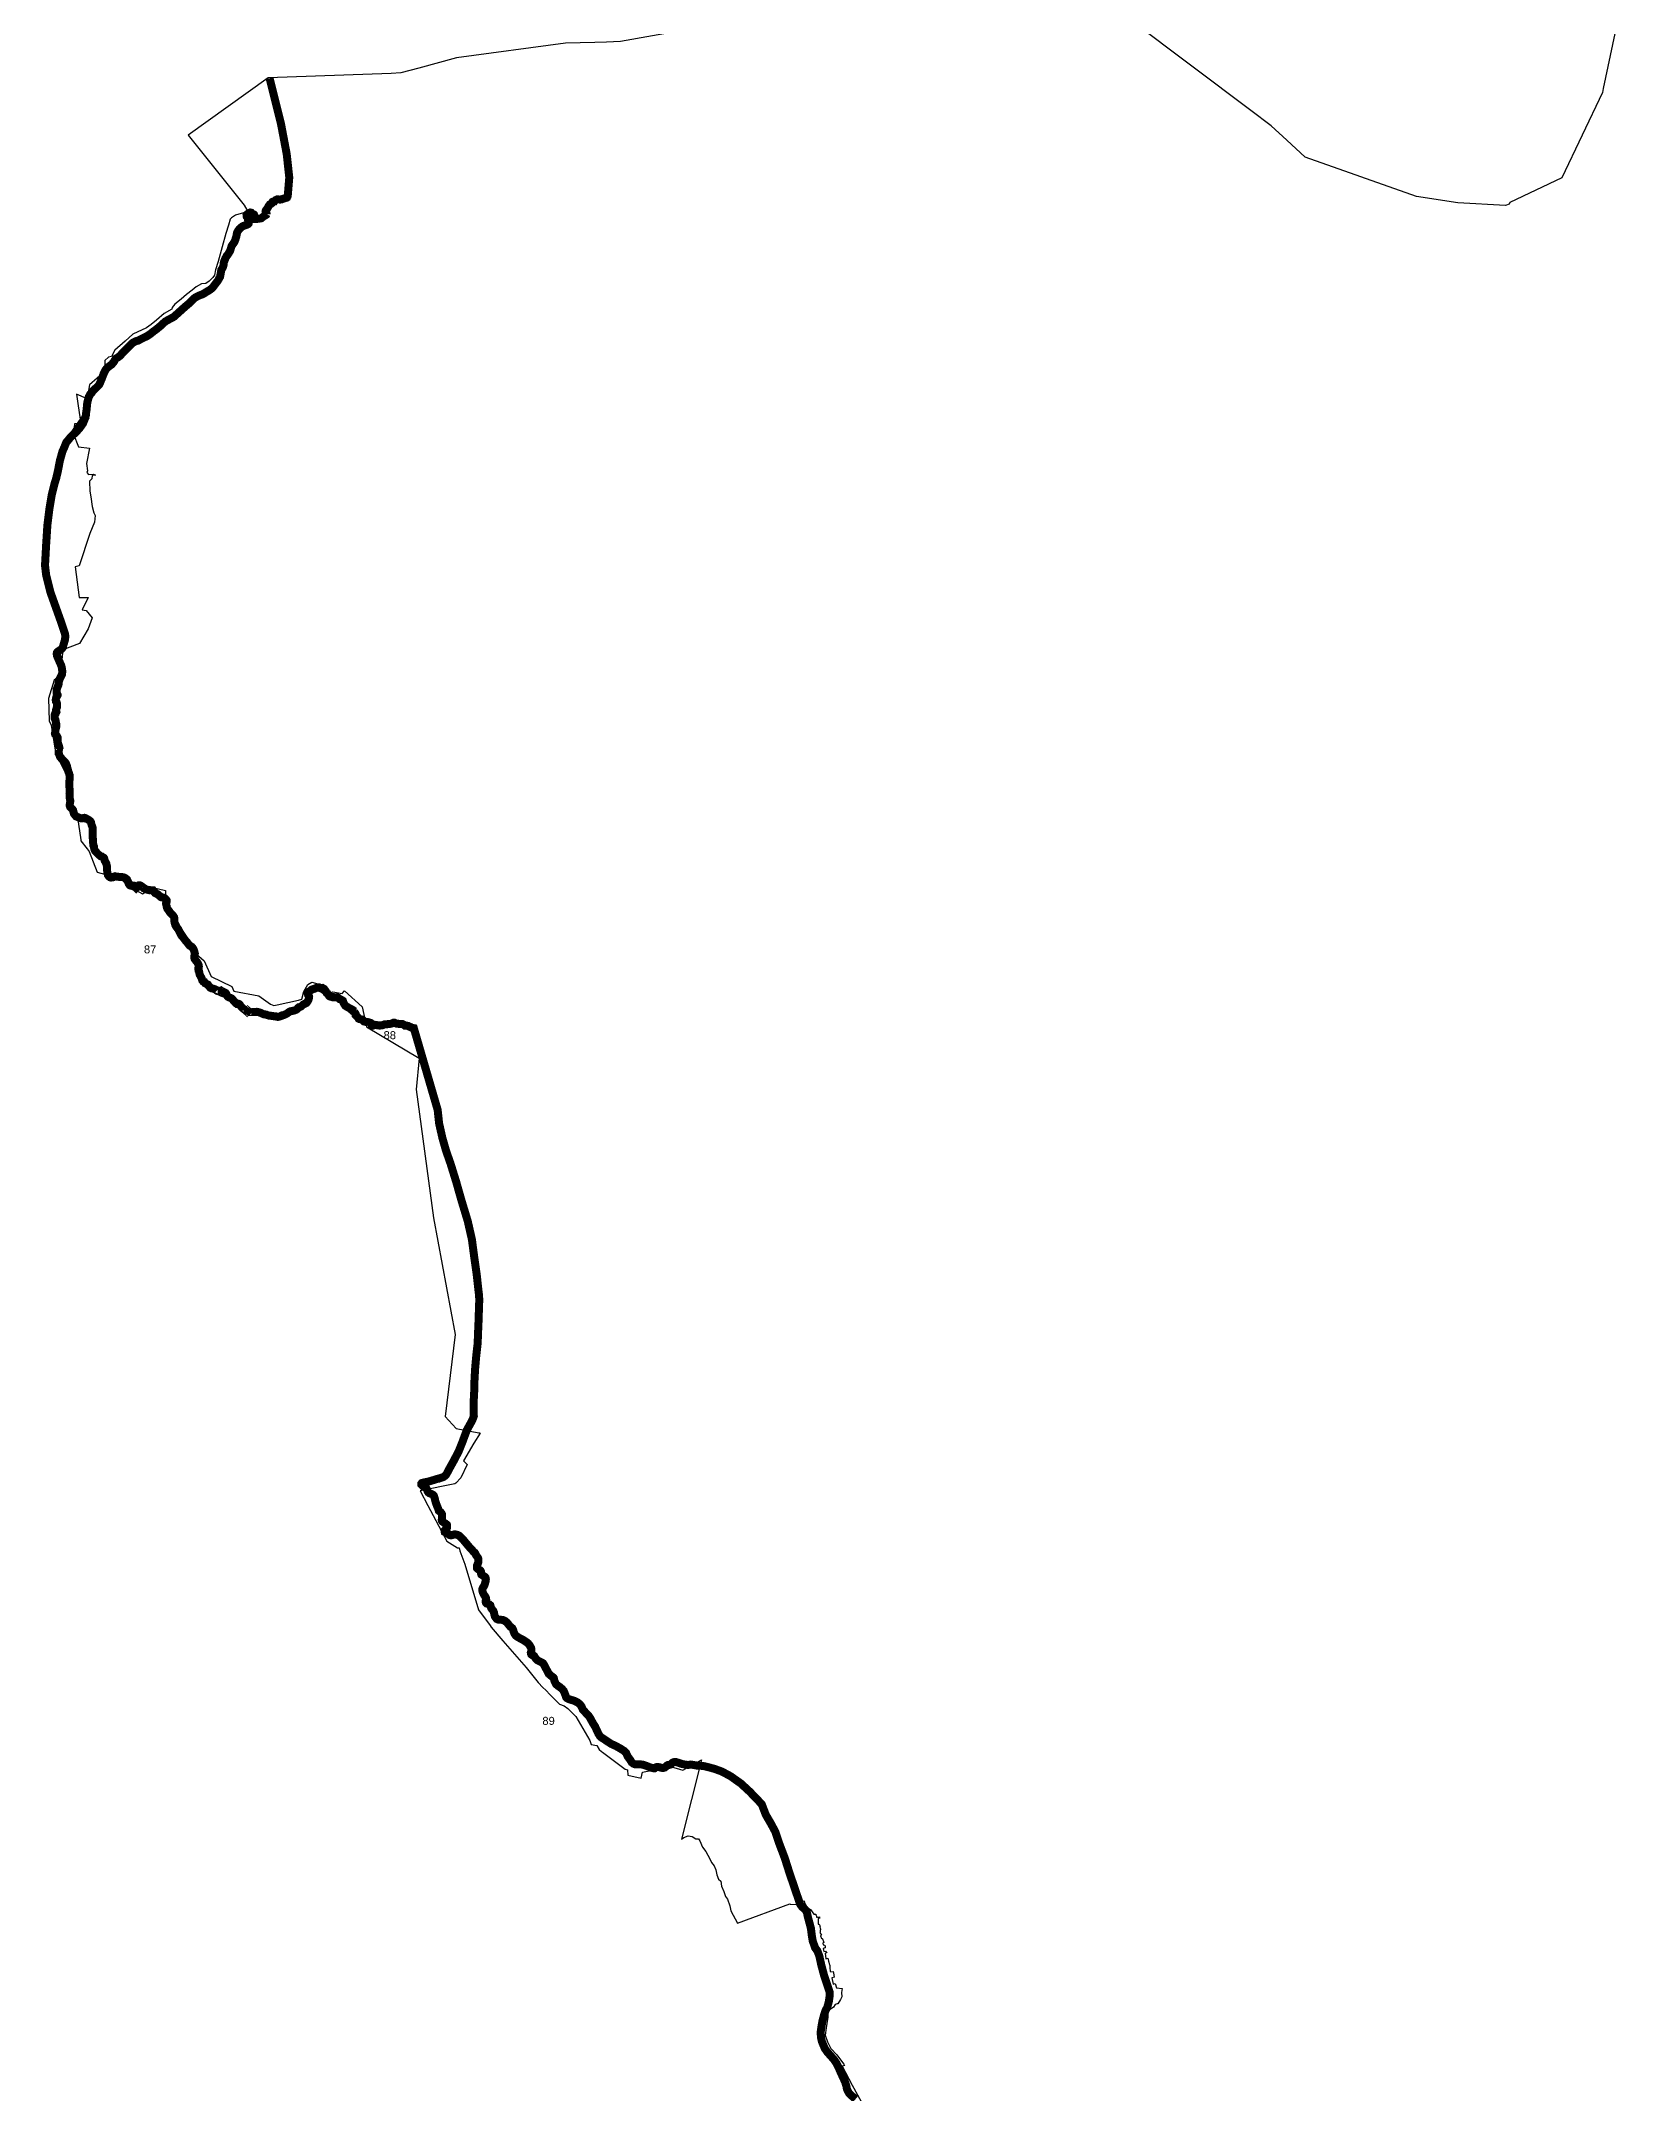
# Model space of a CAD drawing. Header units: metres. Extents: x 291186 to 378809, y 1824167 to 1998918.
# Drawn here: x 291186 to 301019, y 1977134 to 1989960 of the extents above; entities that cross this region are included whole.
import ezdxf

# ---------------------------------------------------------------- set-up
doc = ezdxf.new("R2010")
doc.units = ezdxf.units.M
for name, color, linetype in [('COASTLINE', 5, 'Continuous'), ('DISTRICT BOUNDRY', 86, 'Continuous'), ('UNPROTECTED', 130, 'Continuous'), ('UNPROTECTED DUE TO CREEK', 150, 'Continuous')]:
    doc.layers.add(name, color=color, linetype=linetype)
doc.styles.get("Standard").update_dxf_attribs({"font": 'arial.ttf'})

msp = doc.modelspace()

# ---------------------------------------------------------------- linework, layer by layer
at = {"layer": 'COASTLINE', "flags": 128}
msp.add_lwpolyline([(292614, 1989728), (292648, 1989593), (292685, 1989444), (292721, 1989254), (292737, 1989107), (292728, 1989000), (292727, 1988996), (292727, 1988992), (292726, 1988989), (292724, 1988986), (292723, 1988983), (292720, 1988981), (292714, 1988980), (292709, 1988978), (292704, 1988976), (292698, 1988974), (292694, 1988973), (292690, 1988971), (292686, 1988971), (292681, 1988970), (292676, 1988970), (292671, 1988971), (292668, 1988971), (292664, 1988971), (292661, 1988971), (292657, 1988969), (292653, 1988967), (292648, 1988965), (292646, 1988963), (292644, 1988962), (292643, 1988960), (292642, 1988958), (292640, 1988958), (292637, 1988957), (292636, 1988957), (292633, 1988956), (292632, 1988954), (292631, 1988952), (292630, 1988950), (292628, 1988947), (292626, 1988945), (292623, 1988943), (292619, 1988941), (292615, 1988939), (292611, 1988934), (292602, 1988918), (292594, 1988906), (292590, 1988901), (292589, 1988895), (292591, 1988890), (292595, 1988884), (292596, 1988879)], dxfattribs=at)
at = {"layer": 'COASTLINE', "const_width": 50, "flags": 128}
msp.add_lwpolyline([(292596, 1988879), (292594, 1988875), (292584, 1988869), (292576, 1988864), (292568, 1988858), (292562, 1988853), (292546, 1988850), (292520, 1988848), (292518, 1988848), (292517, 1988850), (292516, 1988854), (292515, 1988858), (292514, 1988862), (292515, 1988864), (292516, 1988865), (292518, 1988867), (292518, 1988870), (292518, 1988873), (292517, 1988876), (292516, 1988877), (292513, 1988878), (292511, 1988878), (292509, 1988878), (292506, 1988880), (292503, 1988883), (292499, 1988888), (292494, 1988889), (292478, 1988881), (292473, 1988877), (292470, 1988872), (292471, 1988864), (292476, 1988859), (292478, 1988856), (292479, 1988848), (292480, 1988839), (292481, 1988833), (292483, 1988829), (292484, 1988825), (292483, 1988820), (292478, 1988815), (292472, 1988812), (292464, 1988810), (292455, 1988807), (292443, 1988801), (292434, 1988794), (292426, 1988787), (292418, 1988776), (292413, 1988768), (292410, 1988760), (292409, 1988754), (292407, 1988743), (292405, 1988735), (292402, 1988726), (292400, 1988719), (292396, 1988708), (292387, 1988694), (292381, 1988687), (292377, 1988680), (292375, 1988675), (292372, 1988664), (292368, 1988651), (292360, 1988637), (292353, 1988626), (292346, 1988618), (292338, 1988603), (292328, 1988578), (292327, 1988570), (292326, 1988558), (292321, 1988544), (292316, 1988536), (292312, 1988530), (292311, 1988521), (292307, 1988500), (292305, 1988488), (292298, 1988476), (292291, 1988463), (292277, 1988445), (292266, 1988430), (292257, 1988419), (292248, 1988411), (292237, 1988403), (292216, 1988391), (292206, 1988384), (292192, 1988377), (292181, 1988373), (292169, 1988368), (292159, 1988363), (292147, 1988356), (292140, 1988350), (292124, 1988335), (292111, 1988321), (292088, 1988302), (292059, 1988276), (292017, 1988238), (292001, 1988229), (291980, 1988218), (291961, 1988207), (291945, 1988192), (291932, 1988180), (291905, 1988158), (291891, 1988148), (291870, 1988131), (291849, 1988117), (291822, 1988104), (291791, 1988088), (291781, 1988086), (291770, 1988081), (291758, 1988074), (291750, 1988067), (291720, 1988037), (291696, 1988013), (291684, 1987998), (291675, 1987990), (291667, 1987984), (291653, 1987976), (291648, 1987968), (291641, 1987956), (291636, 1987950), (291628, 1987940), (291614, 1987930), (291606, 1987924), (291599, 1987918), (291590, 1987907), (291585, 1987897), (291577, 1987882), (291576, 1987877), (291563, 1987844), (291560, 1987837), (291552, 1987818), (291547, 1987810), (291532, 1987795), (291528, 1987791), (291518, 1987782), (291511, 1987775), (291502, 1987762), (291495, 1987756), (291485, 1987738), (291481, 1987724), (291477, 1987709), (291475, 1987701), (291474, 1987692), (291473, 1987686), (291472, 1987669), (291471, 1987660), (291470, 1987652), (291468, 1987639), (291467, 1987624), (291461, 1987603), (291448, 1987571), (291429, 1987544), (291415, 1987528), (291391, 1987504), (291378, 1987492), (291371, 1987486), (291357, 1987468), (291344, 1987453), (291332, 1987423), (291320, 1987396), (291304, 1987339), (291292, 1987276), (291281, 1987229), (291270, 1987193), (291253, 1987124), (291239, 1987041), (291226, 1986938), (291218, 1986813), (291211, 1986684), (291218, 1986625), (291245, 1986516), (291310, 1986334), (291335, 1986260), (291338, 1986242), (291336, 1986221), (291330, 1986200), (291321, 1986170), (291316, 1986163), (291305, 1986155), (291289, 1986144), (291285, 1986138), (291284, 1986131), (291286, 1986119), (291302, 1986082), (291313, 1986057), (291317, 1986039), (291319, 1986021), (291317, 1986003), (291309, 1985987), (291305, 1985980), (291302, 1985971), (291299, 1985965), (291297, 1985955), (291297, 1985949), (291297, 1985946), (291295, 1985939), (291289, 1985923), (291284, 1985911), (291283, 1985906), (291283, 1985900), (291283, 1985894), (291284, 1985885), (291286, 1985882), (291290, 1985875), (291290, 1985874), (291287, 1985868), (291283, 1985864), (291281, 1985859), (291280, 1985854), (291279, 1985850), (291278, 1985843), (291279, 1985835), (291281, 1985832), (291284, 1985828), (291286, 1985822), (291286, 1985818), (291286, 1985812), (291285, 1985805), (291285, 1985800), (291285, 1985797), (291283, 1985792), (291281, 1985784), (291279, 1985778), (291279, 1985776), (291279, 1985775), (291280, 1985773), (291281, 1985772), (291282, 1985769), (291281, 1985767), (291279, 1985763), (291278, 1985761), (291275, 1985758), (291275, 1985757), (291274, 1985756), (291272, 1985753), (291271, 1985749), (291271, 1985745), (291271, 1985741), (291271, 1985735), (291271, 1985729), (291274, 1985724), (291276, 1985720), (291277, 1985715), (291278, 1985709), (291279, 1985704), (291280, 1985698), (291281, 1985695), (291281, 1985691), (291280, 1985688), (291281, 1985685), (291281, 1985681), (291281, 1985678), (291281, 1985674), (291280, 1985670), (291278, 1985666), (291277, 1985658), (291276, 1985653), (291275, 1985645), (291274, 1985638), (291273, 1985634), (291274, 1985630), (291277, 1985627), (291281, 1985623), (291285, 1985619), (291287, 1985615), (291289, 1985611), (291289, 1985607), (291289, 1985604), (291290, 1985598), (291290, 1985596), (291290, 1985595), (291288, 1985593), (291288, 1985591), (291288, 1985586), (291289, 1985581), (291290, 1985579), (291291, 1985575), (291291, 1985574), (291292, 1985572), (291293, 1985568), (291294, 1985564), (291296, 1985557), (291297, 1985556), (291298, 1985556), (291299, 1985553), (291300, 1985549), (291299, 1985548), (291299, 1985543), (291298, 1985536), (291298, 1985533), (291297, 1985528), (291297, 1985527), (291296, 1985523), (291296, 1985518), (291296, 1985515), (291296, 1985513), (291297, 1985512), (291297, 1985510), (291298, 1985509), (291299, 1985504), (291301, 1985498), (291303, 1985493), (291304, 1985491), (291305, 1985488), (291306, 1985487), (291307, 1985485), (291309, 1985483), (291312, 1985480), (291313, 1985478), (291315, 1985475), (291318, 1985472), (291325, 1985465), (291332, 1985458), (291338, 1985452), (291342, 1985446), (291345, 1985439), (291348, 1985431), (291349, 1985424), (291353, 1985411), (291357, 1985395), (291360, 1985389), (291362, 1985381), (291365, 1985373), (291365, 1985359), (291365, 1985348), (291363, 1985334), (291362, 1985322), (291362, 1985317), (291363, 1985312), (291364, 1985293), (291365, 1985275), (291364, 1985257), (291365, 1985241), (291366, 1985226), (291368, 1985219), (291369, 1985211), (291368, 1985205), (291367, 1985200), (291366, 1985193), (291366, 1985187), (291366, 1985187), (291366, 1985181), (291368, 1985175), (291373, 1985169), (291378, 1985165), (291382, 1985161), (291386, 1985155), (291387, 1985150), (291389, 1985145), (291390, 1985141), (291391, 1985134), (291394, 1985130), (291396, 1985127), (291399, 1985123), (291404, 1985117), (291410, 1985114), (291415, 1985112), (291419, 1985110), (291425, 1985108), (291430, 1985105), (291434, 1985104), (291438, 1985103), (291442, 1985103), (291447, 1985105), (291454, 1985106), (291458, 1985107), (291462, 1985106), (291465, 1985104), (291469, 1985101), (291474, 1985100), (291480, 1985097), (291484, 1985094), (291488, 1985091), (291492, 1985088), (291495, 1985085), (291498, 1985080), (291499, 1985075), (291501, 1985068), (291503, 1985060), (291505, 1985055), (291507, 1985049), (291509, 1985044), (291509, 1985036), (291508, 1985024), (291508, 1985017), (291508, 1985010), (291508, 1985002), (291508, 1984996), (291508, 1984989), (291508, 1984984), (291510, 1984977), (291510, 1984974), (291511, 1984967), (291510, 1984961), (291511, 1984953), (291512, 1984945), (291512, 1984940), (291513, 1984934), (291515, 1984931), (291517, 1984927), (291517, 1984924), (291518, 1984920), (291518, 1984917), (291519, 1984911), (291521, 1984906), (291523, 1984903), (291525, 1984899), (291530, 1984894), (291535, 1984888), (291542, 1984881), (291547, 1984876), (291554, 1984871), (291560, 1984866), (291563, 1984865), (291566, 1984865), (291570, 1984862), (291576, 1984859), (291579, 1984857), (291581, 1984854), (291582, 1984849), (291583, 1984844), (291584, 1984839), (291589, 1984831), (291594, 1984821), (291598, 1984804), (291599, 1984787), (291599, 1984776), (291600, 1984767), (291603, 1984754), (291605, 1984750), (291605, 1984748), (291607, 1984745), (291610, 1984741), (291615, 1984737), (291618, 1984735), (291622, 1984734), (291625, 1984735), (291629, 1984735), (291634, 1984735), (291639, 1984737), (291642, 1984740), (291645, 1984741), (291648, 1984742), (291651, 1984741), (291659, 1984740), (291673, 1984738), (291683, 1984737), (291692, 1984737), (291702, 1984735), (291708, 1984733), (291713, 1984730), (291718, 1984726), (291724, 1984720), (291726, 1984715), (291729, 1984709), (291730, 1984705), (291732, 1984701), (291734, 1984700), (291736, 1984697), (291736, 1984695), (291736, 1984692), (291738, 1984689), (291740, 1984687), (291742, 1984685), (291744, 1984684), (291748, 1984683), (291753, 1984682), (291758, 1984682), (291765, 1984683), (291767, 1984683), (291770, 1984681), (291771, 1984679), (291771, 1984676), (291774, 1984673), (291776, 1984672), (291778, 1984671), (291779, 1984670), (291780, 1984669), (291781, 1984670), (291783, 1984671), (291784, 1984672), (291785, 1984673), (291786, 1984673), (291789, 1984674), (291790, 1984675), (291791, 1984676), (291792, 1984678), (291792, 1984679), (291793, 1984681), (291793, 1984683), (291794, 1984684), (291797, 1984686), (291801, 1984686), (291805, 1984685), (291810, 1984682), (291815, 1984679), (291819, 1984676), (291824, 1984672), (291825, 1984669), (291826, 1984668), (291827, 1984667), (291830, 1984666), (291832, 1984666), (291834, 1984665), (291836, 1984663), (291839, 1984662), (291841, 1984660), (291843, 1984660), (291846, 1984659), (291849, 1984658), (291854, 1984657), (291858, 1984656), (291859, 1984656), (291861, 1984656), (291863, 1984656), (291865, 1984655), (291867, 1984655), (291869, 1984655), (291873, 1984655), (291876, 1984654), (291880, 1984654), (291883, 1984654), (291884, 1984654), (291885, 1984652), (291888, 1984651), (291891, 1984647), (291893, 1984644), (291896, 1984642), (291897, 1984641), (291898, 1984639), (291899, 1984637), (291901, 1984636), (291903, 1984635), (291907, 1984633), (291909, 1984632), (291913, 1984631), (291916, 1984629), (291918, 1984626), (291922, 1984623), (291926, 1984620), (291929, 1984617), (291931, 1984616), (291933, 1984613), (291936, 1984611), (291939, 1984610), (291941, 1984610), (291944, 1984610), (291948, 1984609), (291950, 1984608), (291958, 1984605), (291960, 1984602), (291966, 1984598), (291970, 1984593), (291972, 1984589), (291972, 1984586), (291971, 1984584), (291970, 1984581), (291969, 1984578), (291968, 1984573), (291967, 1984571), (291968, 1984566), (291970, 1984559), (291972, 1984548), (291975, 1984540), (291980, 1984533), (291986, 1984525), (291992, 1984515), (291998, 1984509), (292007, 1984501), (292014, 1984492), (292017, 1984487), (292019, 1984479), (292019, 1984467), (292020, 1984454), (292022, 1984448), (292024, 1984440), (292030, 1984428), (292037, 1984419), (292044, 1984410), (292047, 1984403), (292051, 1984396), (292055, 1984388), (292059, 1984379), (292065, 1984370), (292074, 1984360), (292080, 1984352), (292089, 1984340), (292101, 1984326), (292114, 1984309), (292128, 1984301), (292136, 1984291), (292140, 1984283), (292143, 1984275), (292145, 1984267), (292147, 1984259), (292145, 1984250), (292144, 1984242), (292145, 1984238), (292144, 1984232), (292145, 1984227), (292148, 1984222), (292152, 1984217), (292156, 1984212), (292161, 1984206), (292165, 1984199), (292169, 1984192), (292171, 1984187), (292171, 1984184), (292172, 1984178), (292171, 1984173), (292170, 1984170), (292170, 1984169), (292169, 1984167), (292169, 1984165), (292169, 1984162), (292170, 1984160), (292171, 1984158), (292171, 1984156), (292171, 1984154), (292171, 1984152), (292173, 1984150), (292174, 1984147), (292174, 1984144), (292175, 1984141), (292175, 1984136), (292176, 1984132), (292177, 1984128), (292180, 1984123), (292183, 1984116), (292186, 1984111), (292188, 1984107), (292190, 1984103), (292191, 1984099), (292192, 1984095), (292193, 1984092), (292196, 1984089), (292197, 1984087), (292199, 1984085), (292200, 1984083), (292202, 1984082), (292204, 1984080), (292207, 1984080), (292208, 1984078), (292212, 1984073), (292219, 1984069), (292223, 1984068), (292226, 1984066), (292228, 1984065), (292229, 1984062), (292231, 1984059), (292235, 1984055), (292238, 1984052), (292243, 1984046), (292246, 1984044), (292251, 1984042), (292257, 1984041), (292261, 1984040), (292265, 1984039), (292270, 1984037), (292275, 1984035), (292279, 1984033), (292280, 1984031), (292283, 1984029), (292285, 1984027), (292288, 1984025), (292292, 1984024), (292297, 1984024), (292301, 1984025), (292305, 1984026), (292310, 1984028), (292313, 1984026), (292317, 1984024), (292316, 1984023), (292314, 1984021), (292314, 1984020), (292314, 1984019), (292314, 1984017), (292314, 1984016), (292314, 1984015), (292316, 1984014), (292319, 1984013), (292322, 1984012), (292324, 1984013), (292328, 1984013), (292331, 1984014), (292335, 1984014), (292337, 1984013), (292340, 1984011), (292343, 1984008), (292345, 1984004), (292346, 1984000), (292348, 1983996), (292350, 1983993), (292355, 1983988), (292363, 1983984), (292370, 1983982), (292377, 1983978), (292383, 1983973), (292389, 1983964), (292396, 1983957), (292403, 1983949), (292410, 1983944), (292415, 1983944), (292420, 1983945), (292425, 1983943), (292429, 1983939), (292432, 1983933), (292436, 1983928), (292441, 1983922), (292448, 1983916), (292458, 1983908), (292468, 1983900), (292470, 1983898), (292472, 1983897), (292473, 1983896), (292474, 1983897), (292475, 1983898), (292474, 1983900), (292474, 1983901), (292474, 1983902), (292475, 1983902), (292476, 1983903), (292477, 1983902), (292478, 1983902), (292481, 1983899), (292483, 1983898), (292484, 1983897), (292486, 1983896), (292487, 1983895), (292488, 1983894), (292490, 1983894), (292492, 1983894), (292495, 1983894), (292498, 1983893), (292504, 1983893), (292510, 1983894), (292516, 1983894), (292525, 1983894), (292534, 1983895), (292539, 1983894), (292545, 1983893), (292549, 1983892), (292552, 1983891), (292555, 1983889), (292559, 1983888), (292563, 1983886), (292567, 1983884), (292572, 1983882), (292577, 1983880), (292581, 1983880), (292586, 1983879), (292591, 1983878), (292594, 1983876), (292599, 1983875), (292602, 1983874), (292605, 1983873), (292611, 1983871), (292617, 1983870), (292623, 1983870), (292628, 1983869), (292633, 1983869), (292637, 1983868), (292641, 1983867), (292644, 1983867), (292648, 1983867), (292652, 1983867), (292657, 1983866), (292660, 1983864), (292665, 1983863), (292671, 1983864), (292678, 1983866), (292682, 1983867), (292685, 1983869), (292687, 1983869), (292690, 1983870), (292692, 1983871), (292693, 1983872), (292694, 1983873), (292696, 1983873), (292699, 1983873), (292701, 1983874), (292703, 1983875), (292706, 1983876), (292710, 1983878), (292715, 1983880), (292719, 1983882), (292725, 1983886), (292730, 1983890), (292736, 1983894), (292743, 1983898), (292753, 1983900), (292760, 1983901), (292767, 1983903), (292773, 1983905), (292780, 1983908), (292785, 1983911), (292789, 1983916), (292791, 1983919), (292794, 1983921), (292797, 1983924), (292803, 1983925), (292807, 1983926), (292811, 1983928), (292814, 1983931), (292818, 1983935), (292822, 1983939), (292827, 1983942), (292834, 1983945), (292839, 1983948), (292844, 1983950), (292849, 1983956), (292853, 1983962), (292856, 1983968), (292858, 1983974), (292860, 1983981), (292861, 1983988), (292860, 1983993), (292858, 1983996), (292855, 1983999), (292854, 1984004), (292853, 1984007), (292854, 1984013), (292857, 1984017), (292860, 1984022), (292867, 1984026), (292876, 1984033), (292886, 1984037), (292894, 1984039), (292902, 1984043), (292908, 1984045), (292913, 1984047), (292918, 1984048), (292923, 1984048), (292928, 1984046), (292931, 1984043), (292934, 1984042), (292937, 1984041), (292942, 1984042), (292945, 1984043), (292948, 1984041), (292953, 1984039), (292957, 1984035), (292958, 1984033), (292959, 1984031), (292959, 1984029), (292961, 1984028), (292963, 1984026), (292965, 1984024), (292966, 1984020), (292967, 1984018), (292969, 1984015), (292970, 1984013), (292972, 1984012), (292975, 1984011), (292977, 1984008), (292979, 1984006), (292981, 1984002), (292983, 1983998), (292985, 1983996), (292986, 1983994), (292988, 1983992), (292990, 1983991), (292993, 1983990), (292997, 1983990), (293002, 1983988), (293008, 1983986), (293012, 1983986), (293015, 1983987), (293024, 1983986), (293034, 1983986), (293042, 1983983), (293047, 1983978), (293052, 1983974), (293060, 1983971), (293067, 1983968), (293072, 1983964), (293074, 1983957), (293076, 1983951), (293079, 1983945), (293083, 1983939), (293087, 1983933), (293098, 1983926), (293118, 1983915), (293127, 1983910), (293130, 1983909), (293133, 1983907), (293133, 1983905), (293132, 1983902), (293139, 1983896), (293147, 1983889), (293150, 1983885), (293152, 1983881), (293152, 1983877), (293152, 1983874), (293156, 1983870), (293160, 1983865), (293166, 1983859), (293168, 1983856), (293170, 1983852), (293174, 1983850), (293178, 1983849), (293185, 1983848), (293191, 1983847), (293195, 1983845), (293198, 1983843), (293200, 1983840), (293201, 1983837), (293203, 1983835), (293206, 1983834), (293210, 1983833), (293215, 1983832), (293221, 1983832), (293227, 1983831), (293232, 1983830), (293237, 1983828), (293241, 1983827), (293243, 1983825), (293245, 1983823), (293248, 1983823), (293250, 1983821), (293250, 1983819), (293251, 1983817), (293251, 1983814), (293252, 1983810), (293254, 1983808), (293257, 1983808), (293261, 1983811), (293265, 1983813), (293267, 1983814), (293268, 1983814), (293270, 1983814), (293273, 1983813), (293275, 1983812), (293278, 1983812), (293281, 1983812), (293284, 1983812), (293287, 1983811), (293289, 1983811), (293291, 1983810), (293293, 1983810), (293296, 1983810), (293298, 1983810), (293301, 1983809), (293302, 1983809), (293304, 1983810), (293306, 1983811), (293307, 1983811), (293310, 1983811), (293312, 1983810), (293314, 1983810), (293316, 1983810), (293319, 1983811), (293322, 1983812), (293325, 1983814), (293328, 1983815), (293330, 1983816), (293333, 1983816), (293337, 1983816), (293341, 1983816), (293344, 1983816), (293347, 1983817), (293351, 1983818), (293354, 1983818), (293358, 1983819), (293364, 1983819), (293369, 1983820), (293374, 1983821), (293380, 1983823), (293384, 1983825), (293388, 1983827), (293393, 1983827), (293397, 1983825), (293402, 1983823), (293407, 1983821), (293412, 1983821), (293415, 1983820), (293419, 1983820), (293424, 1983819), (293432, 1983819), (293438, 1983819), (293443, 1983819), (293448, 1983817), (293452, 1983815), (293454, 1983813), (293459, 1983809), (293464, 1983809), (293469, 1983809), (293474, 1983808), (293479, 1983807), (293483, 1983804), (293487, 1983802), (293492, 1983801), (293495, 1983800), (293499, 1983797), (293502, 1983796), (293505, 1983794), (293509, 1983794), (293515, 1983793), (293664, 1983282), (293673, 1983198), (293693, 1983109), (293717, 1983025), (293744, 1982948), (293780, 1982832), (293812, 1982719), (293852, 1982587), (293878, 1982472), (293893, 1982358), (293908, 1982253), (293918, 1982161), (293922, 1982128), (293924, 1982096), (293922, 1982045), (293920, 1981974), (293916, 1981883), (293914, 1981825), (293905, 1981745), (293898, 1981666), (293894, 1981592), (293892, 1981518), (293889, 1981460), (293888, 1981404), (293890, 1981370), (293882, 1981347), (293873, 1981330), (293862, 1981310), (293846, 1981281), (293819, 1981208), (293796, 1981150), (293765, 1981091), (293733, 1981033), (293719, 1981006), (293710, 1980996), (293699, 1980988), (293670, 1980978), (293666, 1980978), (293614, 1980962), (293572, 1980953), (293565, 1980951), (293562, 1980947), (293562, 1980942), (293566, 1980938), (293572, 1980931), (293579, 1980926), (293588, 1980922), (293593, 1980918), (293598, 1980908), (293601, 1980900), (293603, 1980896), (293605, 1980893), (293611, 1980888), (293618, 1980885), (293628, 1980881), (293635, 1980877), (293640, 1980872), (293642, 1980866), (293644, 1980861), (293646, 1980854), (293649, 1980840), (293653, 1980826), (293657, 1980816), (293661, 1980805), (293665, 1980796), (293669, 1980785), (293671, 1980778), (293675, 1980775), (293683, 1980768), (293688, 1980762), (293691, 1980756), (293691, 1980739), (293690, 1980725), (293690, 1980719), (293691, 1980714), (293694, 1980710), (293701, 1980705), (293707, 1980701), (293712, 1980697), (293715, 1980696), (293720, 1980692), (293722, 1980690), (293723, 1980686), (293723, 1980673), (293721, 1980668), (293719, 1980663), (293716, 1980660), (293711, 1980658), (293708, 1980655), (293707, 1980651), (293708, 1980645), (293713, 1980642), (293722, 1980638), (293731, 1980633), (293736, 1980628), (293742, 1980625), (293749, 1980624), (293756, 1980626), (293764, 1980629), (293768, 1980630), (293775, 1980630), (293787, 1980627), (293799, 1980621), (293805, 1980616), (293813, 1980608), (293820, 1980601), (293834, 1980584), (293860, 1980553), (293878, 1980534), (293886, 1980524), (293889, 1980520), (293894, 1980517), (293896, 1980515), (293898, 1980512), (293900, 1980508), (293904, 1980500), (293916, 1980483), (293919, 1980475), (293919, 1980466), (293918, 1980456), (293914, 1980445), (293910, 1980436), (293909, 1980430), (293909, 1980420), (293913, 1980415), (293919, 1980411), (293927, 1980407), (293932, 1980402), (293935, 1980396), (293935, 1980385), (293937, 1980379), (293946, 1980373), (293959, 1980365), (293963, 1980360), (293965, 1980350), (293964, 1980339), (293959, 1980320), (293954, 1980308), (293947, 1980297), (293943, 1980288), (293943, 1980279), (293946, 1980267), (293953, 1980253), (293963, 1980239), (293966, 1980232), (293967, 1980225), (293964, 1980216), (293964, 1980209), (293966, 1980202), (293970, 1980198), (293978, 1980196), (293986, 1980193), (293993, 1980187), (293995, 1980180), (293998, 1980170), (294000, 1980167), (294011, 1980153), (294016, 1980141), (294018, 1980129), (294022, 1980116), (294029, 1980107), (294034, 1980101), (294041, 1980098), (294052, 1980097), (294065, 1980096), (294072, 1980095), (294077, 1980093), (294085, 1980089), (294091, 1980084), (294097, 1980079), (294103, 1980072), (294111, 1980061), (294117, 1980054), (294124, 1980049), (294130, 1980044), (294133, 1980039), (294136, 1980032), (294138, 1980023), (294141, 1980016), (294145, 1980008), (294148, 1980003), (294152, 1979998), (294158, 1979993), (294169, 1979986), (294180, 1979980), (294194, 1979973), (294208, 1979964), (294220, 1979956), (294229, 1979949), (294238, 1979938), (294243, 1979929), (294248, 1979920), (294250, 1979911), (294250, 1979906), (294249, 1979899), (294246, 1979891), (294247, 1979885), (294249, 1979880), (294254, 1979876), (294263, 1979873), (294267, 1979870), (294273, 1979860), (294279, 1979851), (294286, 1979844), (294302, 1979836), (294314, 1979830), (294323, 1979824), (294328, 1979816), (294336, 1979800), (294346, 1979782), (294357, 1979760), (294367, 1979751), (294378, 1979742), (294385, 1979737), (294388, 1979734), (294390, 1979731), (294391, 1979724), (294394, 1979714), (294397, 1979707), (294403, 1979695), (294408, 1979690), (294417, 1979683), (294429, 1979675), (294438, 1979667), (294445, 1979660), (294451, 1979653), (294457, 1979639), (294462, 1979626), (294467, 1979612), (294473, 1979606), (294482, 1979601), (294494, 1979597), (294505, 1979594), (294516, 1979591), (294526, 1979586), (294539, 1979580), (294555, 1979565), (294563, 1979554), (294567, 1979544), (294572, 1979533), (294579, 1979526), (294607, 1979497), (294617, 1979482), (294633, 1979452), (294647, 1979430), (294656, 1979411), (294668, 1979385), (294678, 1979369), (294684, 1979363), (294703, 1979351), (294722, 1979338), (294748, 1979321), (294777, 1979308), (294807, 1979291), (294829, 1979277), (294841, 1979265), (294852, 1979241), (294867, 1979221), (294876, 1979206), (294888, 1979197), (294896, 1979194), (294908, 1979194), (294925, 1979194), (294946, 1979191), (294968, 1979184), (294987, 1979176), (294999, 1979172), (295012, 1979169), (295020, 1979169), (295024, 1979172), (295028, 1979175), (295034, 1979177), (295044, 1979176), (295050, 1979175), (295057, 1979173), (295067, 1979171), (295075, 1979171), (295082, 1979173), (295091, 1979180), (295097, 1979186), (295103, 1979189), (295113, 1979190), (295121, 1979193), (295129, 1979202), (295136, 1979206), (295144, 1979208), (295151, 1979208), (295158, 1979206), (295175, 1979201), (295188, 1979196), (295198, 1979194), (295213, 1979191), (295224, 1979190), (295233, 1979190), (295244, 1979192), (295258, 1979190), (295271, 1979188), (295281, 1979186), (295291, 1979186), (295328, 1979182), (295391, 1979166), (295440, 1979148), (295494, 1979119), (295559, 1979073), (295612, 1979024), (295656, 1978979), (295689, 1978943), (295714, 1978878), (295746, 1978823), (295774, 1978771), (295800, 1978693), (295832, 1978609), (295863, 1978511), (295894, 1978421), (295928, 1978320), (295940, 1978303), (295958, 1978288), (295970, 1978271), (295977, 1978239), (295996, 1978168), (296001, 1978126), (296007, 1978090), (296022, 1978047), (296036, 1978028), (296048, 1977997), (296061, 1977938), (296078, 1977875), (296098, 1977815), (296112, 1977773), (296113, 1977747), (296108, 1977712), (296098, 1977675), (296087, 1977655), (296078, 1977628), (296068, 1977590), (296062, 1977557), (296057, 1977522), (296058, 1977495), (296060, 1977479), (296065, 1977460), (296082, 1977419), (296098, 1977396), (296120, 1977371), (296141, 1977347), (296154, 1977328), (296168, 1977301), (296183, 1977266), (296202, 1977225), (296210, 1977207), (296217, 1977185), (296220, 1977167), (296226, 1977153), (296234, 1977139), (296251, 1977122), (296275, 1977102)], dxfattribs=at)
at = {"layer": 'DISTRICT BOUNDRY'}
for points in [[(295899, 1990152, 0), (294806, 1989957, 0), (294719, 1989954, 0), (294646, 1989952, 0), (294462, 1989948, 0), (293782, 1989855, 0), (293546, 1989791, 0), (293434, 1989761, 0), (293374, 1989758, 0), (292605, 1989730, 0), (292105, 1989373, 0), (292456, 1988934, 0), (292479, 1988896, 0), (292452, 1988888, 0), (292401, 1988872, 0), (292376, 1988856, 0), (292368, 1988847, 0), (292358, 1988809, 0), (292341, 1988757, 0), (292318, 1988674, 0), (292293, 1988583, 0), (292277, 1988531, 0), (292270, 1988498, 0), (292260, 1988484, 0), (292236, 1988461, 0), (292215, 1988446, 0), (292188, 1988444, 0), (292156, 1988424, 0), (292130, 1988403, 0), (292095, 1988376, 0), (292061, 1988348, 0), (292023, 1988317, 0), (292023, 1988316, 0), (292006, 1988295, 0), (292003, 1988285, 0), (291955, 1988259, 0), (291907, 1988217, 0), (291874, 1988189, 0), (291846, 1988169, 0), (291760, 1988129, 0), (291711, 1988085, 0), (291648, 1988029, 0), (291626, 1987989, 0), (291607, 1987986, 0), (291585, 1987964, 0), (291585, 1987936, 0), (291574, 1987911, 0), (291559, 1987886, 0), (291554, 1987869, 0), (291536, 1987853, 0), (291489, 1987812, 0), (291480, 1987764, 0), (291471, 1987727, 0), (291471, 1987727, 0), (291471, 1987727, 0), (291407, 1987755, 0), (291418, 1987681, 0), (291434, 1987571, 0), (291396, 1987568, 0), (291389, 1987505, 0), (291421, 1987425, 0), (291489, 1987417, 0), (291471, 1987320, 0), (291476, 1987274, 0), (291473, 1987265, 0), (291482, 1987253, 0), (291514, 1987254, 0), (291526, 1987247, 0), (291506, 1987245, 0), (291504, 1987225, 0), (291489, 1987211, 0), (291492, 1987148, 0), (291497, 1987112, 0), (291506, 1987052, 0), (291515, 1987012, 0), (291524, 1986995, 0), (291520, 1986954, 0), (291491, 1986884, 0), (291425, 1986681, 0), (291400, 1986676, 0), (291425, 1986484, 0), (291480, 1986483, 0), (291443, 1986407, 0), (291469, 1986403, 0), (291506, 1986357, 0), (291481, 1986287, 0), (291426, 1986197, 0), (291323, 1986156, 0), (291305, 1985996, 0), (291268, 1985968, 0), (291232, 1985852, 0), (291236, 1985712, 0), (291249, 1985686, 0), (291274, 1985529, 0), (291290, 1985487, 0), (291338, 1985386, 0), (291342, 1985377, 0), (291363, 1985233, 0), (291375, 1985152, 0), (291380, 1985147, 0), (291413, 1985111, 0), (291414, 1985109, 0), (291434, 1984970, 0), (291435, 1984963, 0), (291474, 1984914, 0), (291487, 1984897, 0), (291537, 1984767, 0), (291685, 1984728, 0), (291711, 1984698, 0), (291730, 1984680, 0), (291783, 1984652, 0), (291820, 1984633, 0), (291884, 1984671, 0), (291885, 1984672, 0), (291963, 1984653, 0), (291963, 1984653, 0), (291964, 1984625, 0), (291974, 1984579, 0), (292068, 1984406, 0), (292102, 1984355, 0), (292139, 1984278, 0), (292171, 1984243, 0), (292206, 1984213, 0), (292249, 1984116, 0), (292379, 1984053, 0), (292390, 1984025, 0), (292546, 1983994, 0), (292620, 1983942, 0), (292641, 1983934, 0), (292661, 1983938, 0), (292794, 1983968, 0), (292816, 1983975, 0), (292827, 1984022, 0), (292852, 1984065, 0), (292877, 1984080, 0), (292901, 1984075, 0), (292933, 1984063, 0), (292965, 1984045, 0), (292964, 1984031, 0), (293000, 1984016, 0), (293010, 1984019, 0), (293068, 1984010, 0), (293081, 1984026, 0), (293193, 1983926, 0), (293219, 1983802, 0), (293549, 1983605, 0), (293529, 1983409, 0), (293637, 1982608, 0), (293774, 1981879, 0), (293710, 1981367, 0), (293779, 1981292, 0), (293922, 1981265, 0), (293926, 1981264, 0), (293926, 1981264, 0), (293929, 1981262, 0), (293890, 1981199, 0), (293825, 1981089, 0), (293848, 1981066, 0), (293808, 1980984, 0), (293777, 1980950, 0), (293772, 1980945, 0), (293555, 1980903, 0), (293603, 1980810, 0), (293722, 1980587, 0), (293787, 1980545, 0), (293799, 1980547, 0), (293803, 1980528, 0), (293834, 1980443, 0), (293920, 1980159, 0), (293991, 1980060, 0), (293999, 1980051, 0), (294072, 1979965, 0), (294217, 1979798, 0), (294291, 1979705, 0), (294322, 1979674, 0), (294339, 1979656, 0), (294367, 1979628, 0), (294425, 1979570, 0), (294454, 1979558, 0), (294478, 1979543, 0), (294527, 1979493, 0), (294614, 1979343, 0), (294624, 1979317, 0), (294658, 1979311, 0), (294672, 1979287, 0), (294688, 1979274, 0), (294693, 1979270, 0), (294835, 1979164, 0), (294850, 1979159, 0), (294852, 1979125, 0), (294935, 1979106, 0), (294943, 1979144, 0), (295008, 1979156, 0), (295081, 1979190, 0), (295118, 1979179, 0), (295196, 1979157, 0), (295312, 1979222, 0), (295187, 1978725, 0), (295201, 1978737, 0), (295229, 1978747, 0), (295253, 1978743, 0), (295277, 1978728, 0), (295294, 1978728, 0), (295302, 1978716, 0), (295318, 1978676, 0), (295339, 1978649, 0), (295352, 1978626, 0), (295365, 1978603, 0), (295374, 1978580, 0), (295391, 1978559, 0), (295402, 1978534, 0), (295409, 1978503, 0), (295418, 1978475, 0), (295432, 1978463, 0), (295438, 1978433, 0), (295451, 1978399, 0), (295462, 1978367, 0), (295474, 1978350, 0), (295489, 1978310, 0), (295496, 1978278, 0), (295538, 1978201, 0), (295865, 1978321, 0), (295866, 1978320, 0), (295909, 1978317, 0), (295954, 1978340, 0), (295958, 1978322, 0), (295957, 1978322, 0), (295963, 1978315, 0), (295967, 1978309, 0), (295969, 1978304, 0), (295994, 1978286, 0), (296014, 1978257, 0), (296026, 1978258, 0), (296027, 1978254, 0), (296029, 1978248, 0), (296030, 1978244, 0), (296031, 1978241, 0), (296030, 1978239, 0), (296036, 1978239, 0), (296049, 1978241, 0), (296050, 1978237, 0), (296051, 1978232, 0), (296042, 1978230, 0), (296042, 1978215, 0), (296042, 1978204, 0), (296041, 1978195, 0), (296048, 1978195, 0), (296051, 1978187, 0), (296052, 1978182, 0), (296053, 1978179, 0), (296052, 1978176, 0), (296054, 1978172, 0), (296054, 1978169, 0), (296055, 1978166, 0), (296055, 1978162, 0), (296054, 1978156, 0), (296053, 1978152, 0), (296053, 1978147, 0), (296052, 1978142, 0), (296061, 1978125, 0), (296056, 1978121, 0), (296062, 1978106, 0), (296067, 1978107, 0), (296071, 1978096, 0), (296072, 1978092, 0), (296074, 1978087, 0), (296076, 1978080, 0), (296070, 1978077, 0), (296072, 1978066, 0), (296083, 1978063, 0), (296085, 1978054, 0), (296084, 1978050, 0), (296084, 1978047, 0), (296073, 1978043, 0), (296077, 1978024, 0), (296088, 1978027, 0), (296091, 1978023, 0), (296094, 1978020, 0), (296095, 1978015, 0), (296084, 1978013, 0), (296088, 1977978, 0), (296101, 1977982, 0), (296104, 1977974, 0), (296106, 1977964, 0), (296107, 1977957, 0), (296110, 1977947, 0), (296112, 1977939, 0), (296113, 1977940, 0), (296115, 1977930, 0), (296115, 1977921, 0), (296116, 1977901, 0), (296121, 1977896, 0), (296134, 1977899, 0), (296136, 1977890, 0), (296140, 1977876, 0), (296141, 1977863, 0), (296126, 1977859, 0), (296135, 1977820, 0), (296148, 1977824, 0), (296156, 1977797, 0), (296190, 1977793, 0), (296187, 1977767, 0), (296188, 1977740, 0), (296181, 1977725, 0), (296163, 1977697, 0), (296160, 1977696, 0), (296148, 1977693, 0), (296136, 1977676, 0), (296101, 1977651, 0), (296101, 1977614, 0), (296092, 1977548, 0), (296085, 1977502, 0), (296100, 1977459, 0), (296121, 1977417, 0), (296157, 1977378, 0), (296168, 1977364, 0), (296201, 1977319, 0), (296206, 1977312, 0), (296191, 1977308, 0), (296254, 1977188, 0), (296309, 1977086, 0)], [(301019, 1990008, 0), (300946, 1989663, 0), (300940, 1989638, 0), (300688, 1989106, 0), (300363, 1988951, 0), (300357, 1988942, 0), (300335, 1988932, 0), (300038, 1988950, 0), (299778, 1988990, 0), (299084, 1989234, 0), (298970, 1989340, 0), (298872, 1989431, 0), (298745, 1989526, 0), (297999, 1990086, 0)]]:
    msp.add_polyline3d(points, dxfattribs=at)
at = {"layer": 'UNPROTECTED', "const_width": 50, "flags": 128}
for points in [[(291298, 1985961), (291297, 1985955), (291297, 1985949), (291297, 1985946), (291295, 1985939), (291289, 1985923), (291284, 1985911), (291283, 1985906), (291283, 1985900), (291283, 1985894), (291284, 1985885), (291286, 1985882), (291290, 1985875), (291290, 1985874), (291287, 1985868), (291283, 1985864), (291281, 1985859), (291280, 1985854), (291279, 1985850), (291278, 1985843), (291279, 1985835), (291281, 1985832), (291284, 1985828), (291286, 1985822), (291286, 1985818), (291286, 1985812), (291285, 1985805), (291285, 1985800), (291285, 1985797), (291283, 1985792), (291281, 1985784), (291279, 1985778), (291279, 1985776), (291279, 1985775), (291280, 1985773), (291281, 1985772), (291282, 1985769), (291281, 1985767), (291279, 1985763), (291278, 1985761), (291275, 1985758), (291275, 1985757), (291274, 1985756), (291272, 1985753), (291271, 1985749), (291271, 1985745), (291271, 1985741), (291271, 1985735), (291271, 1985729), (291274, 1985724), (291276, 1985720), (291277, 1985715), (291278, 1985709), (291279, 1985704), (291280, 1985698), (291281, 1985695), (291281, 1985691), (291280, 1985688), (291281, 1985685), (291281, 1985681), (291281, 1985678), (291281, 1985674), (291280, 1985670), (291278, 1985666), (291277, 1985658), (291276, 1985653), (291275, 1985645), (291274, 1985638), (291273, 1985634), (291274, 1985630), (291277, 1985627), (291281, 1985623), (291285, 1985619), (291287, 1985615), (291289, 1985611), (291289, 1985607), (291289, 1985604), (291290, 1985598), (291290, 1985596), (291290, 1985595), (291288, 1985593), (291288, 1985591), (291288, 1985586), (291289, 1985581), (291290, 1985579), (291291, 1985575), (291291, 1985574), (291292, 1985572), (291293, 1985568), (291294, 1985564), (291296, 1985557), (291297, 1985556), (291298, 1985556), (291299, 1985553), (291300, 1985549), (291299, 1985548), (291299, 1985543), (291298, 1985536), (291298, 1985533), (291297, 1985528), (291297, 1985527), (291296, 1985523), (291296, 1985518), (291296, 1985515), (291296, 1985513), (291297, 1985512), (291297, 1985510), (291298, 1985509), (291299, 1985504), (291301, 1985498), (291303, 1985493), (291304, 1985491), (291305, 1985488), (291306, 1985487), (291307, 1985485), (291309, 1985483), (291312, 1985480), (291313, 1985478), (291315, 1985475), (291318, 1985472), (291325, 1985465), (291332, 1985458), (291338, 1985452), (291342, 1985446), (291345, 1985439), (291348, 1985431), (291349, 1985424), (291353, 1985411), (291357, 1985395), (291360, 1985389), (291362, 1985381), (291365, 1985373), (291365, 1985359), (291365, 1985348), (291363, 1985334), (291362, 1985322), (291362, 1985317), (291363, 1985312), (291364, 1985293), (291365, 1985275), (291364, 1985257), (291365, 1985241), (291366, 1985226), (291368, 1985219), (291369, 1985211), (291368, 1985205), (291367, 1985200), (291366, 1985193), (291366, 1985187), (291366, 1985187), (291366, 1985181), (291368, 1985175), (291373, 1985169), (291378, 1985165), (291382, 1985161), (291386, 1985155), (291387, 1985150), (291389, 1985145), (291390, 1985141), (291391, 1985134), (291394, 1985130), (291396, 1985127), (291399, 1985123), (291404, 1985117), (291410, 1985114), (291415, 1985112), (291419, 1985110), (291425, 1985108), (291430, 1985105), (291434, 1985104), (291438, 1985103), (291442, 1985103), (291447, 1985105), (291454, 1985106), (291458, 1985107), (291462, 1985106), (291465, 1985104), (291469, 1985101), (291474, 1985100), (291480, 1985097), (291484, 1985094), (291488, 1985091), (291492, 1985088), (291495, 1985085), (291498, 1985080), (291499, 1985075), (291501, 1985068), (291503, 1985060), (291505, 1985055), (291507, 1985049), (291509, 1985044), (291509, 1985036), (291508, 1985024), (291508, 1985017), (291508, 1985010), (291508, 1985002), (291508, 1984996), (291508, 1984989), (291508, 1984984), (291510, 1984977), (291510, 1984974), (291511, 1984967), (291510, 1984961), (291511, 1984953), (291512, 1984945), (291512, 1984940), (291513, 1984934), (291515, 1984931), (291517, 1984927), (291517, 1984924), (291518, 1984920), (291518, 1984917), (291519, 1984911), (291521, 1984906), (291523, 1984903), (291525, 1984899), (291530, 1984894), (291535, 1984888), (291542, 1984881), (291547, 1984876), (291554, 1984871), (291560, 1984866), (291563, 1984865), (291566, 1984865), (291570, 1984862), (291576, 1984859), (291579, 1984857), (291581, 1984854), (291582, 1984849), (291583, 1984844), (291584, 1984839), (291589, 1984831), (291594, 1984821), (291598, 1984804), (291599, 1984787), (291599, 1984776), (291600, 1984767), (291603, 1984754), (291605, 1984750), (291605, 1984748), (291607, 1984745), (291610, 1984741), (291615, 1984737), (291618, 1984735), (291622, 1984734), (291625, 1984735), (291629, 1984735), (291634, 1984735), (291639, 1984737), (291642, 1984740), (291645, 1984741), (291648, 1984742), (291651, 1984741), (291659, 1984740), (291673, 1984738), (291683, 1984737), (291692, 1984737), (291702, 1984735), (291708, 1984733), (291713, 1984730), (291718, 1984726), (291724, 1984720), (291726, 1984715), (291729, 1984709), (291730, 1984705), (291732, 1984701), (291734, 1984700), (291736, 1984697), (291736, 1984695), (291736, 1984692), (291738, 1984689), (291740, 1984687), (291742, 1984685), (291744, 1984684), (291748, 1984683), (291753, 1984682), (291758, 1984682), (291765, 1984683), (291767, 1984683), (291770, 1984681), (291771, 1984679), (291771, 1984676), (291774, 1984673), (291776, 1984672), (291778, 1984671), (291779, 1984670), (291780, 1984669), (291781, 1984670), (291783, 1984671), (291784, 1984672), (291785, 1984673), (291786, 1984673), (291789, 1984674), (291790, 1984675), (291791, 1984676), (291792, 1984678), (291792, 1984679), (291793, 1984681), (291793, 1984683), (291794, 1984684), (291797, 1984686), (291801, 1984686), (291805, 1984685), (291810, 1984682), (291815, 1984679), (291819, 1984676), (291824, 1984672), (291825, 1984669), (291826, 1984668), (291827, 1984667), (291830, 1984666), (291832, 1984666), (291834, 1984665), (291836, 1984663), (291839, 1984662), (291841, 1984660), (291843, 1984660), (291846, 1984659), (291849, 1984658), (291854, 1984657), (291858, 1984656), (291859, 1984656), (291861, 1984656), (291863, 1984656), (291865, 1984655), (291867, 1984655), (291869, 1984655), (291873, 1984655), (291876, 1984654), (291880, 1984654), (291883, 1984654), (291884, 1984654), (291885, 1984652), (291888, 1984651), (291891, 1984647), (291893, 1984644), (291896, 1984642), (291897, 1984641), (291898, 1984639), (291899, 1984637), (291901, 1984636), (291903, 1984635), (291907, 1984633), (291909, 1984632), (291913, 1984631), (291916, 1984629), (291918, 1984626), (291922, 1984623), (291926, 1984620), (291929, 1984617), (291931, 1984616), (291933, 1984613), (291936, 1984611), (291939, 1984610), (291941, 1984610), (291944, 1984610), (291948, 1984609), (291950, 1984608), (291958, 1984605), (291960, 1984602), (291966, 1984598), (291970, 1984593), (291972, 1984589), (291972, 1984586), (291971, 1984584), (291970, 1984581), (291969, 1984578), (291968, 1984573), (291967, 1984571), (291968, 1984566), (291970, 1984559), (291972, 1984548), (291975, 1984540), (291980, 1984533), (291986, 1984525), (291992, 1984515), (291998, 1984509), (292007, 1984501), (292014, 1984492), (292017, 1984487), (292019, 1984479), (292019, 1984467), (292020, 1984454), (292022, 1984448), (292024, 1984440), (292030, 1984428), (292037, 1984419), (292044, 1984410), (292047, 1984403), (292051, 1984396), (292055, 1984388), (292059, 1984379), (292065, 1984370), (292074, 1984360), (292080, 1984352), (292089, 1984340), (292101, 1984326), (292114, 1984309), (292128, 1984301), (292136, 1984291), (292140, 1984283), (292143, 1984275), (292145, 1984267), (292147, 1984259), (292145, 1984250), (292144, 1984242), (292145, 1984238), (292144, 1984232), (292145, 1984227), (292148, 1984222), (292152, 1984217), (292156, 1984212), (292161, 1984206), (292165, 1984199), (292169, 1984192), (292171, 1984187), (292171, 1984184), (292172, 1984178), (292171, 1984173), (292170, 1984170), (292170, 1984169), (292169, 1984167), (292169, 1984165), (292169, 1984162), (292170, 1984160), (292171, 1984158), (292171, 1984156), (292171, 1984154), (292171, 1984152), (292173, 1984150), (292174, 1984147), (292174, 1984144), (292175, 1984141), (292175, 1984136), (292176, 1984132), (292177, 1984128), (292180, 1984123), (292183, 1984116), (292186, 1984111), (292188, 1984107), (292190, 1984103), (292191, 1984099), (292192, 1984095), (292193, 1984092), (292196, 1984089), (292197, 1984087), (292199, 1984085), (292200, 1984083), (292202, 1984082), (292204, 1984080), (292207, 1984080), (292208, 1984078), (292212, 1984073), (292219, 1984069), (292223, 1984068), (292226, 1984066), (292228, 1984065), (292229, 1984062), (292231, 1984059), (292235, 1984055), (292238, 1984052), (292243, 1984046), (292246, 1984044), (292251, 1984042), (292257, 1984041), (292261, 1984040), (292265, 1984039), (292270, 1984037), (292275, 1984035), (292279, 1984033), (292280, 1984031), (292283, 1984029), (292285, 1984027), (292288, 1984025), (292292, 1984024), (292297, 1984024), (292301, 1984025), (292305, 1984026), (292310, 1984028), (292313, 1984026), (292317, 1984024), (292316, 1984023), (292314, 1984021), (292314, 1984020), (292314, 1984019), (292314, 1984017), (292314, 1984016), (292314, 1984015), (292316, 1984014), (292319, 1984013), (292322, 1984012), (292324, 1984013), (292328, 1984013), (292331, 1984014), (292335, 1984014), (292337, 1984013), (292340, 1984011), (292343, 1984008), (292345, 1984004), (292346, 1984000), (292348, 1983996), (292350, 1983993), (292355, 1983988), (292363, 1983984), (292370, 1983982), (292377, 1983978), (292383, 1983973), (292389, 1983964), (292396, 1983957), (292403, 1983949), (292410, 1983944), (292415, 1983944), (292420, 1983945), (292425, 1983943), (292429, 1983939), (292432, 1983933), (292436, 1983928), (292441, 1983922), (292448, 1983916), (292458, 1983908), (292468, 1983900), (292470, 1983898), (292472, 1983897), (292473, 1983896), (292474, 1983897), (292475, 1983898), (292474, 1983900), (292474, 1983901), (292474, 1983902), (292475, 1983902), (292476, 1983903), (292477, 1983902), (292478, 1983902), (292481, 1983899), (292483, 1983898), (292484, 1983897), (292486, 1983896), (292487, 1983895), (292488, 1983894), (292490, 1983894), (292492, 1983894), (292495, 1983894), (292498, 1983893), (292504, 1983893), (292510, 1983894), (292516, 1983894), (292525, 1983894), (292534, 1983895), (292539, 1983894), (292545, 1983893), (292549, 1983892), (292552, 1983891), (292555, 1983889), (292559, 1983888), (292563, 1983886), (292567, 1983884), (292572, 1983882), (292577, 1983880), (292581, 1983880), (292586, 1983879), (292591, 1983878), (292594, 1983876), (292599, 1983875), (292602, 1983874), (292605, 1983873), (292611, 1983871), (292617, 1983870), (292623, 1983870), (292628, 1983869), (292633, 1983869), (292637, 1983868), (292641, 1983867), (292644, 1983867), (292648, 1983867), (292652, 1983867), (292657, 1983866), (292660, 1983864), (292665, 1983863), (292671, 1983864), (292678, 1983866), (292682, 1983867), (292685, 1983869), (292687, 1983869), (292690, 1983870), (292692, 1983871), (292693, 1983872), (292694, 1983873), (292696, 1983873), (292699, 1983873), (292701, 1983874), (292703, 1983875), (292706, 1983876), (292710, 1983878), (292715, 1983880), (292719, 1983882), (292725, 1983886), (292730, 1983890), (292736, 1983894), (292743, 1983898), (292753, 1983900), (292760, 1983901), (292767, 1983903), (292773, 1983905), (292780, 1983908), (292785, 1983911), (292789, 1983916), (292791, 1983919), (292794, 1983921), (292797, 1983924), (292803, 1983925), (292807, 1983926), (292811, 1983928), (292814, 1983931), (292818, 1983935), (292822, 1983939), (292827, 1983942), (292834, 1983945), (292839, 1983948), (292844, 1983950), (292849, 1983956), (292853, 1983962), (292856, 1983968), (292858, 1983974), (292860, 1983981), (292861, 1983987)], [(293263, 1983812), (293265, 1983813), (293267, 1983814), (293268, 1983814), (293270, 1983814), (293273, 1983813), (293275, 1983812), (293278, 1983812), (293281, 1983812), (293284, 1983812), (293287, 1983811), (293289, 1983811), (293291, 1983810), (293293, 1983810), (293296, 1983810), (293298, 1983810), (293301, 1983809), (293302, 1983809), (293304, 1983810), (293306, 1983811), (293307, 1983811), (293310, 1983811), (293312, 1983810), (293314, 1983810), (293316, 1983810), (293319, 1983811), (293322, 1983812), (293325, 1983814), (293328, 1983815), (293330, 1983816), (293333, 1983816), (293337, 1983816), (293341, 1983816), (293344, 1983816), (293347, 1983817), (293351, 1983818), (293354, 1983818), (293358, 1983819), (293364, 1983819), (293369, 1983820), (293374, 1983821), (293380, 1983823), (293384, 1983825), (293388, 1983827), (293393, 1983827), (293397, 1983825), (293402, 1983823), (293407, 1983821), (293412, 1983821), (293415, 1983820), (293419, 1983820), (293424, 1983819), (293432, 1983819), (293438, 1983819), (293443, 1983819), (293448, 1983817), (293452, 1983815), (293454, 1983813), (293459, 1983809), (293464, 1983809), (293469, 1983809), (293474, 1983808), (293479, 1983807), (293483, 1983804), (293487, 1983802), (293492, 1983801), (293495, 1983800), (293499, 1983797), (293502, 1983796), (293505, 1983794), (293509, 1983794), (293515, 1983793)], [(294360, 1979757), (294367, 1979751), (294378, 1979742), (294385, 1979737), (294388, 1979734), (294390, 1979731), (294391, 1979724), (294394, 1979714), (294397, 1979707), (294403, 1979695), (294408, 1979690), (294417, 1979683), (294429, 1979675), (294438, 1979667), (294445, 1979660), (294451, 1979653), (294457, 1979639), (294462, 1979626), (294467, 1979612), (294473, 1979606), (294482, 1979601), (294494, 1979597), (294505, 1979594), (294516, 1979591), (294526, 1979586), (294539, 1979580), (294555, 1979565), (294563, 1979554), (294567, 1979544), (294572, 1979533), (294579, 1979526), (294607, 1979497), (294617, 1979482), (294632, 1979454)]]:
    msp.add_lwpolyline(points, dxfattribs=at)
at = {"layer": 'UNPROTECTED DUE TO CREEK', "const_width": 50, "flags": 128}
for points in [[(292614, 1989728), (292685, 1989444), (292721, 1989254), (292737, 1989107), (292728, 1989000), (292727, 1988996), (292727, 1988992), (292726, 1988989), (292724, 1988986), (292723, 1988983), (292720, 1988981), (292714, 1988980), (292709, 1988978), (292694, 1988973), (292690, 1988971), (292686, 1988971), (292681, 1988970), (292676, 1988970), (292668, 1988971), (292664, 1988971), (292661, 1988971), (292657, 1988969), (292653, 1988967), (292648, 1988965), (292646, 1988963), (292644, 1988962), (292643, 1988960), (292642, 1988958), (292640, 1988958), (292637, 1988957), (292636, 1988957), (292633, 1988956), (292632, 1988954), (292631, 1988952), (292630, 1988950), (292628, 1988947), (292623, 1988943), (292615, 1988939), (292611, 1988934), (292602, 1988918), (292594, 1988906), (292590, 1988901), (292589, 1988895), (292591, 1988890), (292595, 1988884), (292596, 1988879), (292596, 1988878)], [(291354, 1987464), (291371, 1987486), (291391, 1987504), (291469, 1987616)], [(293515, 1983793), (293644, 1983350)], [(295649, 1978986), (295612, 1979024), (295559, 1979073), (295494, 1979119), (295440, 1979148), (295391, 1979166), (295328, 1979182), (295291, 1979186)], [(296098, 1977675), (296108, 1977712), (296113, 1977747), (296113, 1977760)]]:
    msp.add_lwpolyline(points, dxfattribs=at)

# ---------------------------------------------------------------- texts
at = {"layer": 'UNPROTECTED', "char_height": 50, "attachment_point": 1}
for s, insert in [('87', (291829, 1984310)), ('88', (293326, 1983774)), ('89', (294318, 1979490))]:
    msp.add_mtext_dynamic_manual_height_columns(s, width=70.18, gutter_width=1, heights=[0], dxfattribs=dict(at, insert=insert))

doc.saveas('drawing.dxf')
